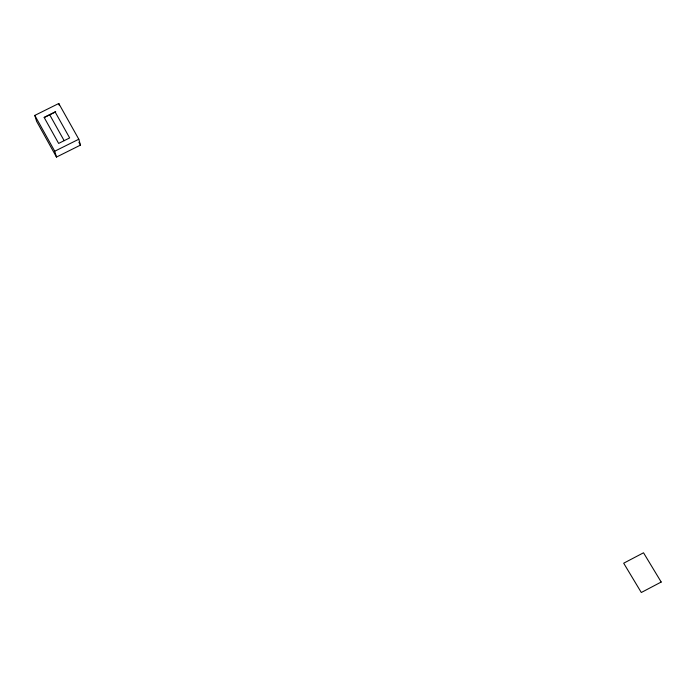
<?xml version="1.0" encoding="UTF-8"?>
<svg xmlns="http://www.w3.org/2000/svg" width="696" height="696" viewBox="0 0 696 696"><rect width="100%" height="100%" fill="white"/><g stroke="black" fill="none" stroke-linecap="round" stroke-linejoin="round"><path stroke-width="1.04" d="M44.248 117.537L55.715 111.839M56.48 157.07L54.732 151.223L78.805 139.226L58.768 103.495L34.8 115.406L36.61 121.339L56.48 157.07L80.466 145.107L78.805 139.226M78.892 142.297L80.466 145.107M49.616 114.657L64.154 140.67M34.8 115.406L54.732 151.223M58.768 103.495L59.343 105.487M661.2 582.03L641.303 592.505L623.686 563.203L643.522 552.789L661.2 582.03M55.114 111.925L44.118 117.389L58.638 143.419L69.661 137.93L55.114 111.925"/></g></svg>
